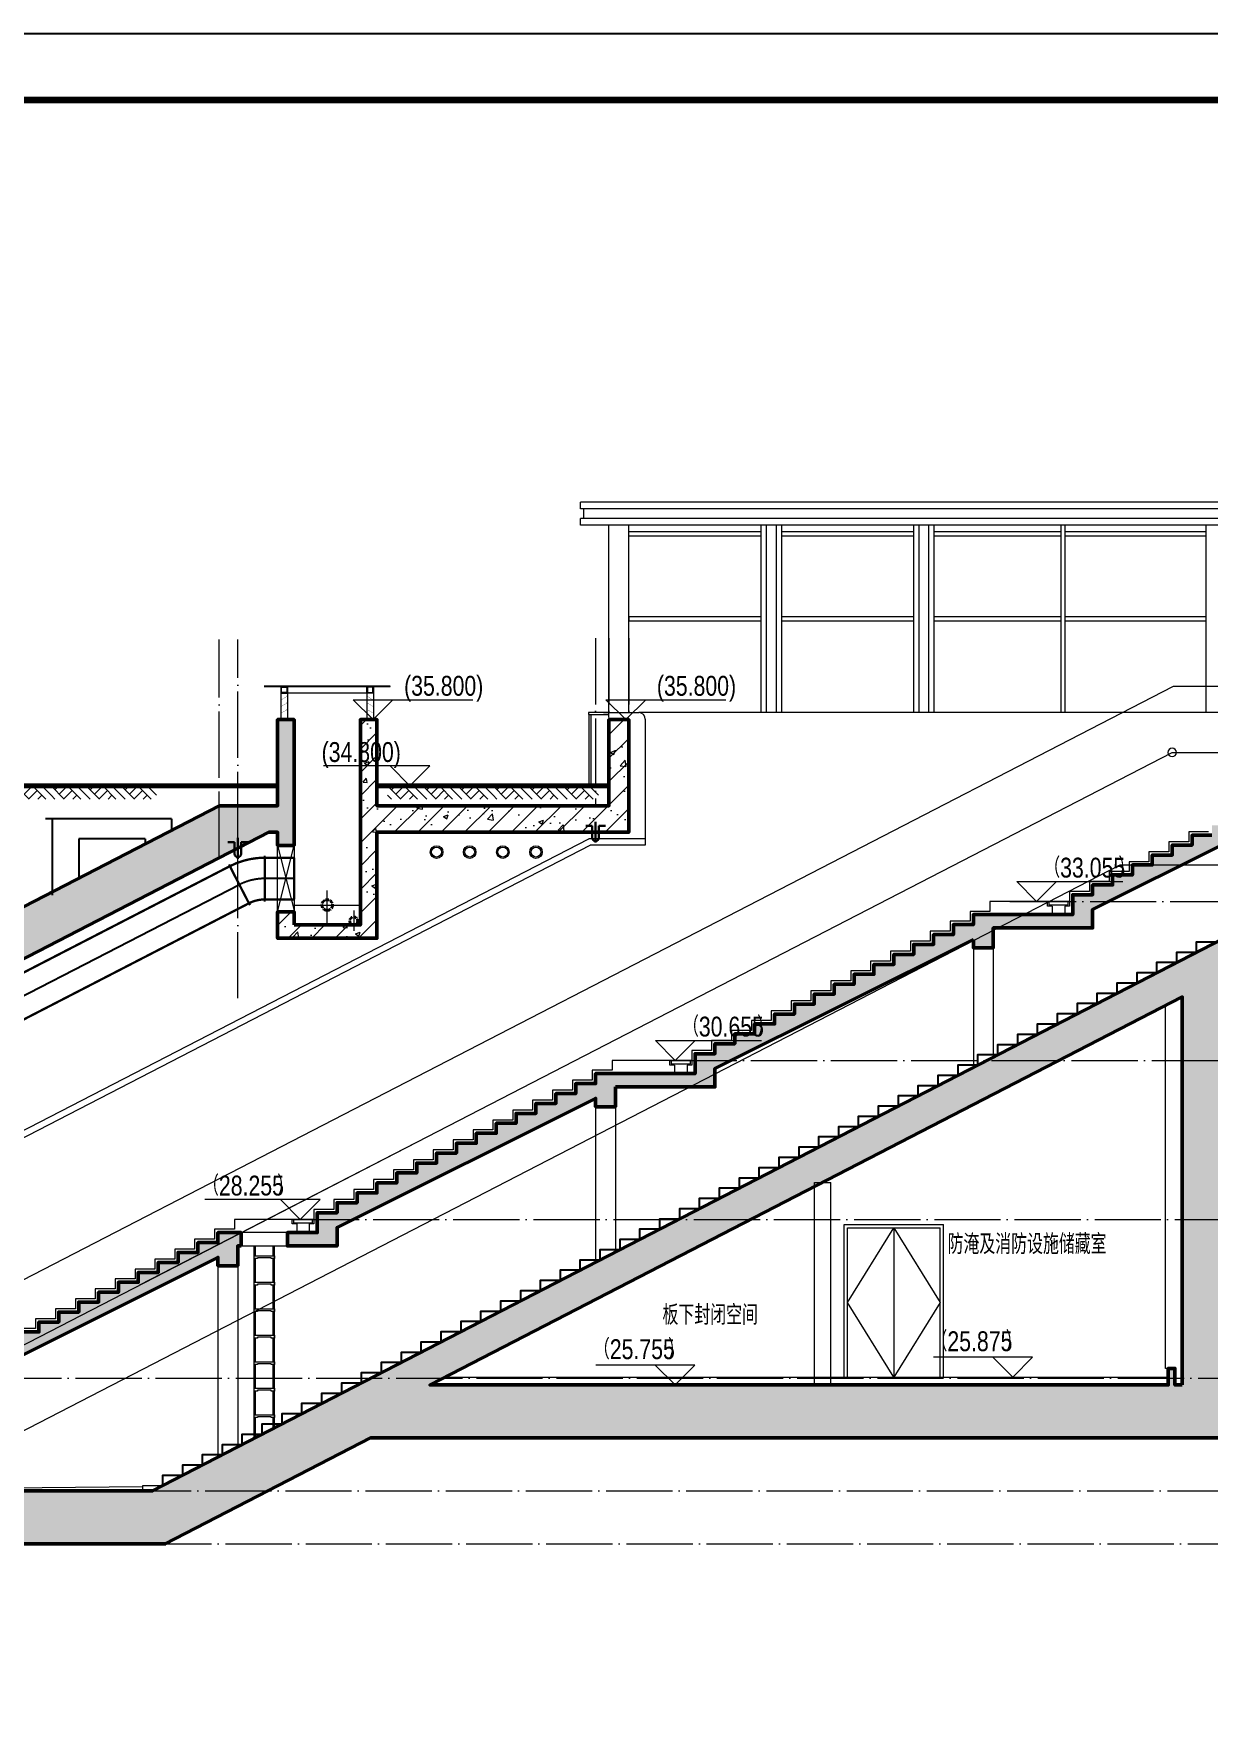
# Model space of a CAD drawing. Extents: x 4 to 13611208, y -605838 to 574722.
# Drawn here: x 13036555 to 13054280, y 422167 to 447585 of the extents above; entities that cross this region are included whole.
import ezdxf

# ---------------------------------------------------------------- set-up
doc = ezdxf.new("R2010")
doc.units = 0
doc.header["$LTSCALE"] = 1000
doc.header["$MEASUREMENT"] = 0
for name, pattern in [('CENTER2', [28.575, 19.05, -3.175, 3.175, -3.175]), ('CONTINOUS', [0]), ('DASH', [0.35, 0.25, -0.1]), ('DOTE', [2.42, 2, -0.2, 0.02, -0.2])]:
    doc.linetypes.add(name, pattern=pattern)
doc.layers.add('0标记', color=1, linetype='Continuous', plot=False)
for name, color, linetype, lineweight in [('1-扶梯', 8, 'Continuous', 5), ('1-楼梯', 7, 'CONTINOUS', 5), ('DIM_ELEV', 3, 'Continuous', 5), ('WALL', 2, 'Continuous', 5), ('建筑底图', 8, 'Continuous', 13)]:
    doc.layers.add(name, color=color, linetype=linetype, lineweight=lineweight)
for name, color, linetype in [('DUCT-X-P中心线', 5, 'CENTER2'), ('DUCT-X-P法兰', 2, 'Continuous'), ('DUCT-X-P管', 31, 'Continuous'), ('DUCT-X-P管端线', 2, 'Continuous'), ('PUB_TEXT', 8, 'Continuous'), ('图框', 7, 'Continuous')]:
    doc.layers.add(name, color=color, linetype=linetype)
doc.styles.add('C', font='HZTXT_E', dxfattribs={"width": 0.7, "bigfont": 'HZTXT'})
pattern_1 = [(45, (12688323.39, -349831.82), (-176.776695, 176.776695), []), (50, (12688323.4, -349831.8), (717.2602, -62.75213), [75, -825]), (355, (12688323.4, -349831.8), (-138.75133, 752.19213), [60, -660]), (100.4514, (12688383.16, -349837.05), (578.5094, 689.43954), [63.7402, -701.1421]), (46.1842, (12688323.4, -349631.8), (1067.24105, -165.519), [112.5, -1237.5]), (96.6356, (12688412.3, -349645.6), (934.6627, 974.1179), [95.6103, -1051.713]), (351.1842, (12688323.4, -349631.8), (934.662, 974.1186), [90, -990]), (21, (12688423.4, -349681.8), (596.90705, -402.6189), [75, -825]), (326, (12688423.4, -349681.8), (243.31533, 725.15005), [60, -660]), (71.4514, (12688473.1, -349715.4), (840.22263, 322.5305), [63.7402, -701.1421]), (37.5, (12688323.4, -349831.82), (12.159855, 332.893854), [0, -652, 0, -670, 0, -662.5]), (7.5, (12688323.4, -349831.82), (263.06954, 394.41171), [0, -382, 0, -637, 0, -252.5]), (327.5, (12688100.4, -349831.82), (533.82244, -22.55487), [0, -250, 0, -780, 0, -1035]), (317.5, (12688000.4, -349831.8), (583.18617, 100.10498), [0, -325, 0, -518, 0, -735])]

# ---------------------------------------------------------------- blocks, each defined once
blk = doc.blocks.new('fghgf')
at = {"layer": '1-扶梯'}
for p, q in [((392604, -337828), (387304, -337828)), ((387354, -339528), (387354, -337828)), ((410913, -347278), (392604, -337828)), ((393390, -339528), (387354, -339528)), ((410924, -348578), (393390, -339528)), ((414713, -347278), (410913, -347278)), ((414663, -347278), (414663, -348578)), ((414663, -348578), (410924, -348578))]:
    blk.add_line(p, q, dxfattribs=at)
blk.add_lwpolyline([(412858, -346278), (410894, -346278), (392585, -336828), (389659, -336828, 0.979794), (389628, -337628, -0.979794)], format="xyb", dxfattribs=at)
for points in [[(389604, -337828), (389629, -337628)], [(412913, -347278), (412888, -347078)]]:
    blk.add_lwpolyline(points, dxfattribs=at)
for centre in [(392604, -337828), (410913, -347278)]:
    blk.add_circle(centre, 64.4, dxfattribs=at)
blk.add_arc((412865, -346678), 400, 273.3444, 91.0055, dxfattribs=at)
blk = doc.blocks.new('A$C72695987')
at = {"layer": 'WALL', "color": 8}
for p, q in [((-50, 95), (-150, 95)), ((-50, 95), (-50, -83)), ((50, 95), (150, 95)), ((50, 95), (50, -83))]:
    blk.add_line(p, q, dxfattribs=at)
at = {"layer": 'WALL', "color": 8, "lineweight": 30}
for p, q in [((-50, 95), (-150, 95)), ((-50, 95), (-50, -83)), ((0, -158), (0, 158)), ((0, -158), (0, 158)), ((50, 95), (150, 95)), ((50, 95), (50, -83))]:
    blk.add_line(p, q, dxfattribs=at)
blk.add_arc((0, -83), 50, 180, 0, dxfattribs=at)
blk.add_arc((0, -83), 50, 180, 0, dxfattribs=at)
blk = doc.blocks.new('$LinePat$素土夯实')
at = {"color": 0}
for p, q in [((0, -210), (210, 0)), ((120, -300), (420, 0)), ((420, 0), (608, -188)), ((495, -300), (795, 0)), ((615, 0), (705, -90)), ((210, -210), (300, -300)), ((315, -105), (502, -293)), ((705, -300), (795, -210))]:
    blk.add_line(p, q, dxfattribs=at)
blk = doc.blocks.new('图框框')
at = {"layer": '图框', "color": 1, "linetype": 'Continuous', "ltscale": 10}
blk.add_lwpolyline([(0, -42000), (59400, -42000), (59400, 0), (0, 0)], close=True, dxfattribs=at)

msp = doc.modelspace()

# ---------------------------------------------------------------- hatches: boundary and pattern name
at = {"layer": '建筑底图'}
h = msp.add_hatch(dxfattribs=at)
h.set_pattern_fill('钢筋混凝土', color=8, scale=100, angle=360, style=0)
h.set_pattern_definition(pattern_1)
h.paths.add_polyline_path([(13010155.4, 431904.9), (13010155.4, 431204.9), (13012135.4, 431204.9), (13012135.4, 430104.9), (13012735.3, 430104.9), (13012735.3, 431384.9), (13032075, 431384.9), (13040105.7, 435529.9), (13040234.4, 435529.9), (13040234.4, 435329.9), (13040484.4, 435329.9), (13040484.4, 437229.9), (13040234.4, 437229.9), (13040234.4, 435929.9), (13039354.5, 435929.9), (13031905, 432084.9), (13012135.4, 432084.9), (13012135.4, 431904.9)])
h = msp.add_hatch(dxfattribs=at)
h.set_pattern_fill('钢筋混凝土', color=8, scale=100, angle=360, style=0)
h.set_pattern_definition(pattern_1)
h.paths.add_polyline_path([(13040484.4, 434129.9), (13040484.4, 434329.9), (13040234.4, 434329.9), (13040234.4, 433929.9), (13041734.4, 433929.9), (13041734.4, 435529.9), (13045534.4, 435529.9), (13045534.4, 437229.9), (13045234.4, 437229.9), (13045234.5, 435929.9), (13041734.4, 435929.9), (13041734.4, 437229.9), (13041484.4, 437229.9), (13041484.4, 434129.9)])
h = msp.add_hatch(dxfattribs=at)
h.set_pattern_fill('钢筋混凝土', color=8, scale=100, angle=360, style=0)
h.set_pattern_definition(pattern_1)
h.paths.add_polyline_path([(13053885.4, 427184.9), (13053885.4, 433042.9), (13042535.8, 427184.9), (13053675.4, 427184.9), (13053675.4, 427434.9), (13053775.4, 427434.9), (13053775.4, 427184.9)], flags=16)
h.paths.add_polyline_path([(13039684.4, 429284.9), (13039684.4, 429484.9), (13039334.4, 429484.9), (13039334.4, 429334.9), (13039034.4, 429334.9), (13039034.4, 429184.9), (13038734.4, 429184.9), (13038734.4, 429034.9), (13038434.4, 429034.9), (13038434.4, 428884.9), (13038134.4, 428884.9), (13038134.4, 428734.9), (13037834.4, 428734.9), (13037834.4, 428584.9), (13037534.4, 428584.9), (13037534.4, 428434.9), (13037234.4, 428434.9), (13037234.4, 428284.9), (13036934.4, 428284.9), (13036934.4, 428134.9), (13036634.4, 428134.9), (13036634.4, 427984.9), (13036334.4, 427984.9), (13036334.4, 427834.9), (13036034.4, 427834.9), (13036034.4, 427684.9), (13035734.4, 427684.9), (13035734.4, 427534.9), (13035434.4, 427534.9), (13035434.4, 427384.9), (13035134.4, 427384.9), (13035134.4, 427184.9), (13030575.4, 427184.9), (13030575.6, 426984.9), (13031025.4, 426984.9), (13031025.4, 426784.9), (13031625.4, 426784.9), (13031625.4, 426984.9), (13035434.4, 426984.9), (13035434.4, 427161.3), (13039334.4, 429111.3), (13039334.4, 428984.9), (13039634.4, 428984.9), (13039634.4, 429284.9)], flags=17)
h.paths.add_polyline_path([(13050734.4, 433911.3), (13046834.4, 431961.3), (13046834.4, 431684.9), (13045334.4, 431684.9), (13045334.4, 431384.9), (13045034.4, 431384.9), (13045034.4, 431511.3), (13041134.4, 429561.3), (13041134.4, 429284.9), (13040384.4, 429284.9), (13040384.4, 429484.9), (13040834.4, 429484.9), (13040834.4, 429784.9), (13041134.4, 429784.9), (13041134.4, 429934.9), (13041434.4, 429934.9), (13041434.4, 430084.9), (13041734.4, 430084.9), (13041734.4, 430234.9), (13042034.4, 430234.9), (13042034.4, 430384.9), (13042334.4, 430384.9), (13042334.4, 430534.9), (13042634.4, 430534.9), (13042634.4, 430684.9), (13042934.4, 430684.9), (13042934.4, 430834.9), (13043234.4, 430834.9), (13043234.4, 430984.9), (13043534.4, 430984.9), (13043534.4, 431134.9), (13043834.4, 431134.9), (13043834.4, 431284.9), (13044134.4, 431284.9), (13044134.4, 431434.9), (13044434.4, 431434.9), (13044434.4, 431584.9), (13044734.4, 431584.9), (13044734.4, 431734.9), (13045034.4, 431734.9), (13045034.4, 431884.9), (13046534.4, 431884.9), (13046534.4, 432184.9), (13046834.4, 432184.9), (13046834.4, 432334.9), (13047134.4, 432334.9), (13047134.4, 432484.9), (13047434.4, 432484.9), (13047434.4, 432634.9), (13047734.4, 432634.9), (13047734.4, 432784.9), (13048034.4, 432784.9), (13048034.4, 432934.9), (13048334.4, 432934.9), (13048334.4, 433084.9), (13048634.4, 433084.9), (13048634.4, 433234.9), (13048934.4, 433234.9), (13048934.4, 433384.9), (13049234.4, 433384.9), (13049234.4, 433534.9), (13049534.4, 433534.9), (13049534.4, 433684.9), (13049834.4, 433684.9), (13049834.4, 433834.9), (13050134.4, 433834.9), (13050134.4, 433984.9), (13050434.4, 433984.9), (13050434.4, 434134.9), (13050734.4, 434134.9), (13050734.4, 434284.9), (13052234.4, 434284.9), (13052234.4, 434584.9), (13052534.4, 434584.9), (13052534.4, 434734.9), (13052834.4, 434734.9), (13052834.4, 434884.9), (13053134.4, 434884.9), (13053134.4, 435034.9), (13053434.4, 435034.9), (13053434.4, 435184.9), (13053734.4, 435184.9), (13053734.4, 435334.9), (13054034.4, 435334.9), (13054034.4, 435484.9), (13054334.4, 435484.9), (13054334.4, 435634.9), (13054634.4, 435634.9), (13054634.4, 435784.9), (13054934.4, 435784.9), (13054934.4, 435934.9), (13055234.4, 435934.9), (13055234.4, 436084.9), (13055534.4, 436084.9), (13055534.4, 436234.9), (13055834.4, 436234.9), (13055834.4, 436384.9), (13056134.4, 436384.9), (13056134.4, 436534.9), (13056434.4, 436534.9), (13056434.4, 436684.9), (13059534.5, 436684.9), (13059534.4, 433834.9), (13056074.2, 433834.9), (13054485.4, 433014.9), (13054485.4, 426384.9), (13041640, 426384.9), (13038540, 424784.9), (13031825.4, 424784.9), (13031825.4, 422984.9), (13028725.4, 422984.9), (13028725.4, 426384.9), (13017735.4, 426384.9), (13017735.4, 426304.9), (13012135.4, 426304.9), (13012135.4, 426354.9), (13010155.4, 426354.9), (13010155.4, 427154.9), (13012135.4, 427154.9), (13012135.4, 427304.9), (13012735.4, 427304.9), (13012735.4, 427105), (13017135.4, 427104.9), (13017135.4, 427184.9), (13029975.4, 427184.9), (13029975.4, 426984.9), (13029525.4, 426984.9), (13029525.4, 425584.9), (13029975.6, 425584.9), (13029975.6, 425384.9), (13029525.4, 425384.9), (13029525.4, 423784.9), (13031025.4, 423784.9), (13031025.4, 425384.9), (13030575.6, 425384.9), (13030575.6, 425584.9), (13038345.8, 425584.9), (13055298.6, 434334.9), (13059034.4, 434334.9), (13059034.4, 436484.9), (13056734.5, 436484.9), (13056734.5, 436184.9), (13056434.4, 436184.9), (13056434.4, 436311.3), (13052534.4, 434361.3), (13052534.4, 434084.9), (13051034.4, 434084.9), (13051034.4, 433784.9), (13050734.4, 433784.9)])

# ---------------------------------------------------------------- linework, layer by layer
at = {"layer": '1-楼梯', "color": 8}
for points in [[(13054284.4, 435534.9), (13053984.4, 435534.9), (13053984.4, 435384.9), (13053684.4, 435384.9), (13053684.4, 435234.9), (13053384.4, 435234.9), (13053384.4, 435084.9), (13053084.4, 435084.9), (13053084.4, 434934.9), (13052784.4, 434934.9), (13052784.4, 434784.9), (13052484.4, 434784.9), (13052484.4, 434634.9), (13052184.4, 434634.9), (13052184.4, 434484.9), (13050984.4, 434484.9), (13050984.4, 434334.9), (13050684.4, 434334.9), (13050684.4, 434184.9), (13050384.4, 434184.9), (13050384.4, 434034.9), (13050084.4, 434034.9), (13050084.4, 433884.9), (13049784.4, 433884.9), (13049784.4, 433734.9), (13049484.4, 433734.9), (13049484.4, 433584.9), (13049184.4, 433584.9), (13049184.4, 433434.9), (13048884.4, 433434.9), (13048884.4, 433284.9), (13048584.4, 433284.9), (13048584.4, 433134.9), (13048284.4, 433134.9), (13048284.4, 432984.9), (13047984.4, 432984.9), (13047984.4, 432834.9), (13047684.4, 432834.9), (13047684.4, 432684.9), (13047384.4, 432684.9), (13047384.4, 432534.9), (13047084.4, 432534.9), (13047084.4, 432384.9), (13046784.4, 432384.9), (13046784.4, 432234.9), (13046484.4, 432234.9), (13046484.4, 432084.9), (13045284.4, 432084.9), (13045284.4, 431934.9), (13044984.4, 431934.9), (13044984.4, 431784.9), (13044684.4, 431784.9), (13044684.4, 431634.9), (13044384.4, 431634.9), (13044384.4, 431484.9), (13044084.4, 431484.9), (13044084.4, 431334.9), (13043784.4, 431334.9), (13043784.4, 431184.9), (13043484.4, 431184.9), (13043484.4, 431034.9), (13043184.4, 431034.9), (13043184.4, 430884.9), (13042884.4, 430884.9), (13042884.4, 430734.9), (13042584.4, 430734.9), (13042584.4, 430584.9), (13042284.4, 430584.9), (13042284.4, 430434.9), (13041984.4, 430434.9), (13041984.4, 430284.9), (13041684.4, 430284.9), (13041684.4, 430134.9), (13041384.4, 430134.9), (13041384.4, 429984.9), (13041084.4, 429984.9), (13041084.4, 429834.9), (13040784.4, 429834.9), (13040784.4, 429684.9), (13039584.4, 429684.9), (13039584.4, 429534.9), (13039284.4, 429534.9), (13039284.4, 429384.9), (13038984.4, 429384.9), (13038984.4, 429234.9), (13038684.4, 429234.9), (13038684.4, 429084.9), (13038384.4, 429084.9), (13038384.4, 428934.9), (13038084.4, 428934.9), (13038084.4, 428784.9), (13037784.4, 428784.9), (13037784.4, 428634.9), (13037484.4, 428634.9), (13037484.4, 428484.9), (13037184.4, 428484.9), (13037184.4, 428334.9), (13036884.4, 428334.9), (13036884.4, 428184.9), (13036584.4, 428184.9), (13036584.4, 428034.9), (13036284.4, 428034.9)], [(13031625.4, 425584.9), (13038198.6, 425653.6)]]:
    msp.add_lwpolyline(points, dxfattribs=at)
at = {"layer": '1-楼梯', "color": 8, "lineweight": -3}
msp.add_lwpolyline([(13054398.6, 433870.4), (13054098.6, 433870.4), (13054098.6, 433715.5), (13053798.6, 433715.5), (13053798.6, 433560.7), (13053498.6, 433560.7), (13053498.6, 433405.9), (13053198.6, 433405.9), (13053198.6, 433251), (13052898.6, 433251), (13052898.6, 433096.2), (13052598.6, 433096.2), (13052598.6, 432941.3), (13052298.6, 432941.3), (13052298.6, 432786.5), (13051998.6, 432786.5), (13051998.6, 432631.6), (13051698.6, 432631.6), (13051698.6, 432476.8), (13051398.6, 432476.8), (13051398.6, 432322), (13051098.6, 432322), (13051098.6, 432167.1), (13050798.6, 432167.1), (13050798.6, 432012.3), (13050498.6, 432012.3), (13050498.6, 431857.4), (13050198.6, 431857.4), (13050198.6, 431702.6), (13049898.6, 431702.6), (13049898.6, 431547.8), (13049598.6, 431547.8), (13049598.6, 431392.9), (13049298.6, 431392.9), (13049298.6, 431238.1), (13048998.6, 431238.1), (13048998.6, 431083.2), (13048698.6, 431083.2), (13048698.6, 430928.4), (13048398.6, 430928.4), (13048398.6, 430773.6), (13048098.6, 430773.6), (13048098.6, 430618.7), (13047798.6, 430618.7), (13047798.6, 430463.9), (13047498.6, 430463.9), (13047498.6, 430309), (13047198.6, 430309), (13047198.6, 430154.2), (13046898.6, 430154.2), (13046898.6, 429999.3), (13046598.6, 429999.3), (13046598.6, 429844.5), (13046298.6, 429844.5), (13046298.6, 429689.7), (13045998.6, 429689.7), (13045998.6, 429534.8), (13045698.6, 429534.8), (13045698.6, 429380), (13045398.6, 429380), (13045398.6, 429225.1), (13045098.6, 429225.1), (13045098.6, 429070.3), (13044798.6, 429070.3), (13044798.6, 428915.5), (13044498.6, 428915.5), (13044498.6, 428760.6), (13044198.6, 428760.6), (13044198.6, 428605.8), (13043898.6, 428605.8), (13043898.6, 428450.9), (13043598.6, 428450.9), (13043598.6, 428296.1), (13043298.6, 428296.1), (13043298.6, 428141.2), (13042998.6, 428141.2), (13042998.6, 427986.4), (13042698.6, 427986.4), (13042698.6, 427831.6), (13042398.6, 427831.6), (13042398.6, 427676.7), (13042098.6, 427676.7), (13042098.6, 427521.9), (13041798.6, 427521.9), (13041798.6, 427367), (13041498.6, 427367), (13041498.6, 427212.2), (13041198.6, 427212.2), (13041198.6, 427057.4), (13040898.6, 427057.4), (13040898.6, 426902.5), (13040598.6, 426902.5), (13040598.6, 426747.7), (13040298.6, 426747.7), (13040298.6, 426592.8), (13039998.6, 426592.8), (13039998.6, 426438), (13039698.6, 426438), (13039698.6, 426283.1), (13039398.6, 426283.1), (13039398.6, 426128.3), (13039098.6, 426128.3), (13039098.6, 425973.5), (13038798.6, 425973.5), (13038798.6, 425818.6), (13038498.6, 425818.6), (13038498.6, 425663.8)], dxfattribs=at)
at = {"layer": 'DIM_ELEV'}
for p, q in [((13041675.5, 437229.9), (13041375.5, 437529.9)), ((13041375.5, 437529.9), (13043182.5, 437529.9)), ((13041675.5, 437229.9), (13041975.5, 437529.9)), ((13045490, 437229.9), (13045190, 437529.9)), ((13045190, 437529.9), (13046997.1, 437529.9)), ((13045490, 437229.9), (13045790, 437529.9)), ((13042533.6, 436529.9), (13040930, 436529.9)), ((13042233.6, 436229.9), (13041933.6, 436529.9)), ((13042233.6, 436229.9), (13042533.6, 436529.9)), ((13051688, 434484.9), (13051388, 434784.9)), ((13051388, 434784.9), (13052991.6, 434784.9)), ((13051688, 434484.9), (13051988, 434784.9)), ((13046236.4, 432084.9), (13045936.4, 432384.9)), ((13045936.4, 432384.9), (13047540, 432384.9)), ((13046236.4, 432084.9), (13046536.4, 432384.9)), ((13040878.7, 429984.9), (13039140, 429984.9)), ((13040578.7, 429684.9), (13040278.7, 429984.9)), ((13040578.7, 429684.9), (13040878.7, 429984.9)), ((13051627.9, 427604.9), (13050131.9, 427604.9)), ((13051327.9, 427304.9), (13051027.9, 427604.9)), ((13051327.9, 427304.9), (13051627.9, 427604.9)), ((13046534, 427484.9), (13045038, 427484.9)), ((13046234, 427184.9), (13045934, 427484.9)), ((13046234, 427184.9), (13046534, 427484.9))]:
    msp.add_line(p, q, dxfattribs=at)
at = {"layer": 'DUCT-X-P中心线'}
for p, q in [((13039659.1, 434736.7), (13035611.5, 432647.6)), ((13039659.3, 434736.8), (13039659.4, 434736.8)), ((13040042.6, 434829.9), (13040042.7, 434829.9)), ((13040484.4, 434829.9), (13040042.9, 434829.9))]:
    msp.add_line(p, q, dxfattribs=at)
msp.add_arc((13040042.6, 433994.4), 835.5, 90, 117.3, dxfattribs=at)
at = {"layer": 'DUCT-X-P法兰'}
for p, q in [((13040042.8, 434484.9), (13040042.8, 435174.9)), ((13039501, 435043.3), (13039817.4, 434430.1))]:
    msp.add_line(p, q, dxfattribs=at)
at = {"layer": 'DUCT-X-P法兰', "color": 18, "true_color": 0x000000}
for p in [(13039659.1, 434736.7, 3100), (13039659.3, 434736.8, 3100), (13040042.7, 434829.9, 3100), (13040042.9, 434829.9, 3100)]:
    msp.add_point(p, dxfattribs=at)
at = {"layer": 'DUCT-X-P管', "extrusion": (0, 0, -1), "const_width": 35}
for points in [[(-13039514.9, 435016.7, 0.1196853), (-13040042.6, 435144.9)], [(-13039803.9, 434456.9, 0.1196853), (-13040042.6, 434514.9)]]:
    msp.add_lwpolyline(points, format="xyb", dxfattribs=at)
at = {"layer": 'DUCT-X-P管', "const_width": 35}
for points in [[(13040042.6, 435144.9), (13040042.7, 435144.9)], [(13040484.4, 435144.9), (13040042.9, 435144.9)], [(13040042.9, 435144.9), (13040042.9, 434514.9)], [(13040484.4, 434514.9), (13040484.4, 435144.9)], [(13039514.6, 435016.6), (13035467.1, 432927.5)], [(13039803.6, 434456.8), (13039514.6, 435016.6)], [(13039514.8, 435016.7), (13039514.9, 435016.7)], [(13035756, 432367.6), (13039803.6, 434456.8)], [(13039803.9, 434456.9), (13039803.8, 434456.9)], [(13040042.7, 434514.9), (13040042.6, 434514.9)], [(13040042.9, 434514.9), (13040484.4, 434514.9)]]:
    msp.add_lwpolyline(points, dxfattribs=at)
at = {"layer": 'DUCT-X-P管', "color": 18, "true_color": 0x000000}
for p in [(13039659.3, 434736.8, 3100), (13040042.7, 434829.9, 3100)]:
    msp.add_point(p, dxfattribs=at)
at = {"layer": 'DUCT-X-P管端线'}
for p, q in [((13039514.8, 435016.7), (13039803.8, 434456.9)), ((13040042.7, 435144.9), (13040042.7, 434514.9))]:
    msp.add_line(p, q, dxfattribs=at)
at = {"layer": '图框', "color": 2}
msp.add_lwpolyline([(12950075.6, 405585), (13068875.6, 405585), (13068875.6, 447585), (12950075.6, 447585)], close=True, dxfattribs=at)
at = {"layer": '图框', "const_width": 100}
msp.add_lwpolyline([(12952575.6, 406585), (13067875.6, 406585), (13067875.6, 446585), (12952575.6, 446585)], close=True, dxfattribs=at)
at = {"layer": '建筑底图', "color": 8}
for p, q in [((13061884.5, 440513.6), (13044804.5, 440513.6)), ((13044804.5, 440413.6), (13044804.5, 440513.6)), ((13061884.5, 440413.6), (13044804.5, 440413.6)), ((13061884.5, 440263.6), (13044804.5, 440263.6)), ((13044804.5, 440163.6), (13044804.5, 440263.6)), ((13044854.5, 440263.6), (13044854.5, 440413.6)), ((13061884.5, 440163.6), (13044804.5, 440163.6)), ((13045234.5, 437334.9), (13045234.5, 440163.6)), ((13045534.5, 437334.9), (13045534.5, 440163.6)), ((13047534.5, 440063.6), (13045534.5, 440063.6)), ((13047534.5, 439998.6), (13045534.5, 439998.6)), ((13047534.5, 437334.9), (13047534.5, 440163.6)), ((13047614.5, 437334.9), (13047614.5, 440163.6)), ((13047764.5, 437334.9), (13047764.5, 440163.6)), ((13047844.5, 437334.9), (13047844.5, 440163.6)), ((13049834.5, 440063.6), (13047844.5, 440063.6)), ((13049834.5, 439998.6), (13047844.5, 439998.6)), ((13049834.5, 437334.9), (13049834.5, 440163.6)), ((13049914.5, 437334.9), (13049914.5, 440163.6)), ((13050064.5, 437334.9), (13050064.5, 440163.6)), ((13050144.5, 437334.9), (13050144.5, 440163.6)), ((13052057, 440063.6), (13050144.5, 440063.6)), ((13052057, 439998.6), (13050144.5, 439998.6)), ((13052057, 437334.9), (13052057, 440163.6)), ((13052122, 437334.9), (13052122, 440163.6)), ((13054247.1, 440063.6), (13052122, 440063.6)), ((13054247.1, 439998.6), (13052122, 439998.6)), ((13054247.1, 437334.9), (13054247.1, 440163.6)), ((13047534.5, 438781.8), (13045534.5, 438781.8)), ((13045534.5, 438781.8), (13045534.5, 438716.7)), ((13047534.5, 438716.7), (13045534.5, 438716.7)), ((13049834.5, 438781.8), (13047844.5, 438781.8)), ((13049834.5, 438716.7), (13047844.5, 438716.7)), ((13052057, 438781.8), (13050144.5, 438781.8)), ((13052057, 438716.7), (13050144.5, 438716.8)), ((13054247.1, 438781.8), (13052122, 438781.8)), ((13054247.1, 438716.7), (13052122, 438716.8)), ((13041634.4, 437729.9), (13040034.4, 437729.9)), ((13040284.4, 437729.9), (13040284.4, 437229.9)), ((13040384.4, 437729.9), (13040384.4, 437229.9)), ((13041584.4, 437729.9), (13041584.4, 437229.9)), ((13041684.4, 437729.9), (13041684.4, 437229.9)), ((13041584.4, 437629.9), (13040384.4, 437629.9)), ((13045234.5, 437334.9), (13044929.5, 437334.9)), ((13044929.5, 437334.9), (13044929.5, 437304.9)), ((13044934.5, 437304.9), (13044929.5, 437304.9)), ((13044929.5, 437304.9), (13045234.5, 437304.9)), ((13044934.5, 437304.9), (13044934.5, 436229.9)), ((13044964.5, 437304.9), (13044964.5, 436229.9)), ((13045155.7, 437334.9), (13045684.5, 437334.9)), ((13045234.5, 437263.6), (13045234.5, 437334.9)), ((13045234.5, 437263.6), (13045234.5, 437334.9)), ((13045784.4, 437234.9), (13045784.4, 435331.6)), ((13035384.8, 430504.9), (13044930.1, 435431.6)), ((13045784.5, 435431.6), (13044930.1, 435431.6)), ((13035409, 430404.9), (13044954.4, 435331.6)), ((13040234.4, 434329.9), (13040484.4, 435329.9)), ((13040234.4, 435329.9), (13040484.4, 434347.7)), ((13045784.4, 435331.6), (13044954.4, 435331.6)), ((13051854.4, 434414.9), (13051854.4, 434484.9)), ((13051924.4, 434414.9), (13051854.4, 434414.9)), ((13051874.4, 434484.9), (13051874.4, 434434.9)), ((13051874.4, 434434.9), (13052164.4, 434434.9)), ((13051924.4, 434414.9), (13051924.4, 434284.9)), ((13052184.4, 434414.9), (13052114.4, 434414.9)), ((13052114.4, 434414.9), (13052114.4, 434284.9)), ((13052164.4, 434434.9), (13052164.4, 434484.9)), ((13052184.4, 434484.9), (13052184.4, 434414.9)), ((13050734.4, 433784.9), (13050734.4, 431979.2)), ((13051034.4, 433784.9), (13051034.4, 432134)), ((13051567.6, 432409.2), (13051649.2, 432451.3)), ((13046154.4, 432014.9), (13046154.4, 432084.9)), ((13046224.4, 432014.9), (13046154.4, 432014.9)), ((13046174.4, 432084.9), (13046174.4, 432034.9)), ((13046174.4, 432034.9), (13046464.4, 432034.9)), ((13046224.4, 432014.9), (13046224.4, 431884.9)), ((13046484.4, 432014.9), (13046414.4, 432014.9)), ((13046414.4, 432014.9), (13046414.4, 431884.9)), ((13046464.4, 432034.9), (13046464.4, 432084.9)), ((13046484.4, 432084.9), (13046484.4, 432014.9)), ((13045034.4, 431384.9), (13045034.4, 429037.2)), ((13045334.4, 431384.9), (13045334.4, 429192)), ((13038156.1, 428694.3), (13042326.5, 430846.8)), ((13048335.4, 427184.9), (13048335.4, 430242.8)), ((13048335.4, 430242.8), (13048585.4, 430242.8)), ((13048585.4, 427184.9), (13048585.4, 430242.8)), ((13040454.4, 429614.9), (13040454.4, 429684.9)), ((13040524.4, 429614.9), (13040454.4, 429614.9)), ((13040474.4, 429684.9), (13040474.4, 429634.9)), ((13040474.4, 429634.9), (13040764.4, 429634.9)), ((13040524.4, 429614.9), (13040524.4, 429484.9)), ((13040784.4, 429614.9), (13040714.4, 429614.9)), ((13040714.4, 429614.9), (13040714.4, 429484.9)), ((13040764.4, 429634.9), (13040764.4, 429684.9)), ((13040784.4, 429684.9), (13040784.4, 429614.9)), ((13039880.4, 426377), (13039880.4, 429284.9)), ((13039900.4, 429134.9), (13039900.4, 429284.9)), ((13039900.4, 428734.9), (13039900.4, 429091.7)), ((13040168.4, 429134.9), (13040168.4, 429284.9)), ((13040168.4, 428734.9), (13040168.4, 429091.7)), ((13040188.4, 426536), (13040188.4, 429284.9)), ((13039334.4, 428984.9), (13039334.4, 426095.2)), ((13039634.4, 428984.9), (13039634.4, 426250)), ((13039900.4, 428334.9), (13039900.4, 428691.7)), ((13040168.4, 428334.9), (13040168.4, 428691.7)), ((13039900.4, 427934.9), (13039900.4, 428291.7)), ((13040168.4, 427934.9), (13040168.4, 428291.7)), ((13039900.4, 427534.9), (13039900.4, 427891.7)), ((13040168.4, 427534.9), (13040168.4, 427891.7)), ((13039900.4, 427134.9), (13039900.4, 427491.7)), ((13040168.4, 427134.9), (13040168.4, 427491.7)), ((13042729.6, 427304.9), (13053675.4, 427304.9)), ((13039900.4, 426734.9), (13039900.4, 427091.7)), ((13040168.4, 426734.9), (13040168.4, 427091.7)), ((13048335.4, 427184.9), (13048585.4, 427184.9)), ((13039320.3, 426087.9), (13040162.7, 426522.7)), ((13039900.4, 426387.3), (13039900.4, 426691.7)), ((13040168.4, 426525.6), (13040168.4, 426691.7))]:
    msp.add_line(p, q, dxfattribs=at)
at = {"layer": '建筑底图', "color": 8, "linetype": 'DOTE', "ltscale": 0.5}
for p, q in [((13039354.5, 435142.1), (13039354.5, 438436.8)), ((13039634.4, 433021.7), (13039634.4, 438436.8)), ((13045034.5, 438457.4), (13045034.5, 435929.9)), ((13045234.5, 438457.4), (13045234.5, 436134.9)), ((13045534.5, 438457.4), (13045534.5, 435834.9)), ((13040984.4, 434129.9), (13040984.4, 434652)), ((13040484.4, 434429.9), (13041484.4, 434429.9)), ((13051284.5, 434484.9), (13059754.5, 434484.9)), ((13041384.4, 434347.7), (13041384.4, 434042.7)), ((13046165.7, 432084.9), (13060335.7, 432084.9)), ((13040465.7, 429684.9), (13060335.7, 429684.9)), ((13034765.5, 427284.9), (13060335.7, 427284.9)), ((13037932.9, 425584.9), (13060335.7, 425584.9)), ((13038240, 424784.9), (13060335.7, 424784.9))]:
    msp.add_line(p, q, dxfattribs=at)
at = {"layer": '建筑底图', "color": 8, "lineweight": -3}
for p, q in [((13040234.4, 436229.9), (13035510.6, 436229.9)), ((13045234.5, 436229.9), (13041734.4, 436229.9)), ((13038635.4, 435729.9), (13036735.4, 435729.9)), ((13036835.4, 435729.9), (13036835.4, 434578.1)), ((13038635.4, 435729.9), (13038635.4, 435558.7)), ((13037235.4, 435429.9), (13037235.4, 434836.1)), ((13038235.4, 435429.9), (13037235.4, 435429.9)), ((13038235.4, 435429.9), (13038235.4, 435352.3))]:
    msp.add_line(p, q, dxfattribs=at)
at = {"layer": '建筑底图', "color": 8, "ltscale": 3}
for p, q in [((13053635.4, 427434.9), (13053635.4, 432913.8)), ((13048785.4, 427304.9), (13048785.4, 429604.9)), ((13048785.4, 429604.9), (13050285.4, 429604.9)), ((13050285.4, 427304.9), (13050285.4, 429604.9)), ((13048835.4, 429554.9), (13050235.4, 429554.9)), ((13048835.4, 427304.9), (13048835.4, 429554.9)), ((13048835.4, 428429.9), (13049535.4, 429554.9)), ((13049535.4, 429554.9), (13049535.4, 427304.9)), ((13049535.4, 429554.9), (13050235.4, 428429.9)), ((13050235.4, 427304.9), (13050235.4, 429554.9)), ((13049535.4, 427304.9), (13048835.4, 428429.9)), ((13050235.4, 428429.9), (13049535.4, 427304.9)), ((13053675.4, 427434.9), (13053635.4, 427434.9))]:
    msp.add_line(p, q, dxfattribs=at)
at = {"layer": '建筑底图', "color": 8}
for points in [[(13041934.4, 437735.9), (13040034.4, 437735.9)], [(13040034.4, 437729.9), (13041934.4, 437729.9), (13041934.4, 437735.9)], [(13061484.5, 436734.9), (13061484.5, 437334.9), (13045684.5, 437334.9)], [(13050734.4, 434134.9), (13050734.4, 434284.9), (13051034.4, 434284.9)], [(13045034.4, 431734.9), (13045034.4, 431884.9), (13045334.4, 431884.9)], [(13039880.4, 428734.9), (13040188.4, 428734.9), (13040188.4, 428691.7), (13040138.4, 428691.7), (13040138.4, 428704.9), (13039930.4, 428704.9), (13039930.4, 428691.7), (13039880.4, 428691.7), (13039880.4, 428734.9)], [(13039880.4, 427934.9), (13040188.4, 427934.9), (13040188.4, 427891.7), (13040138.4, 427891.7), (13040138.4, 427904.9), (13039930.4, 427904.9), (13039930.4, 427891.7), (13039880.4, 427891.7), (13039880.4, 427934.9)], [(13038498.6, 425663.8), (13038198.6, 425663.8), (13038198.6, 425584.9)]]:
    msp.add_lwpolyline(points, dxfattribs=at)
for points in [[(13040284.4, 437629.9), (13040384.4, 437629.9), (13040384.4, 437729.9), (13040284.4, 437729.9)], [(13040374.4, 437719.9), (13040374.4, 437639.9), (13040294.4, 437639.9), (13040294.4, 437719.9)], [(13041684.4, 437629.9), (13041584.4, 437629.9), (13041584.4, 437729.9), (13041684.4, 437729.9)], [(13041594.4, 437719.9), (13041594.4, 437639.9), (13041674.4, 437639.9), (13041674.4, 437719.9)], [(13040234.4, 435329.9), (13040484.4, 435329.9), (13040484.4, 434329.9), (13040234.4, 434329.9)], [(13039684.4, 429484.9), (13039684.4, 429284.8), (13040384.4, 429284.8), (13040384.4, 429484.9)], [(13039930.4, 429104.9), (13039930.4, 429091.7), (13039880.4, 429091.7), (13039880.4, 429134.9), (13040188.4, 429134.9), (13040188.4, 429091.7), (13040138.4, 429091.7), (13040138.4, 429104.9)], [(13039930.4, 428304.9), (13039930.4, 428291.7), (13039880.4, 428291.7), (13039880.4, 428334.9), (13040188.4, 428334.9), (13040188.4, 428291.7), (13040138.4, 428291.7), (13040138.4, 428304.9)], [(13039930.4, 427904.9), (13039930.4, 427891.7), (13039880.4, 427891.7), (13039880.4, 427934.9), (13040188.4, 427934.9), (13040188.4, 427891.7), (13040138.4, 427891.7), (13040138.4, 427904.9)], [(13039930.4, 427504.9), (13039930.4, 427491.7), (13039880.4, 427491.7), (13039880.4, 427534.9), (13040188.4, 427534.9), (13040188.4, 427491.7), (13040138.4, 427491.7), (13040138.4, 427504.9)], [(13039930.4, 427104.9), (13039930.4, 427091.7), (13039880.4, 427091.7), (13039880.4, 427134.9), (13040188.4, 427134.9), (13040188.4, 427091.7), (13040138.4, 427091.7), (13040138.4, 427104.9)], [(13039930.4, 426704.9), (13039930.4, 426691.7), (13039880.4, 426691.7), (13039880.4, 426734.9), (13040188.4, 426734.9), (13040188.4, 426691.7), (13040138.4, 426691.7), (13040138.4, 426704.9)]]:
    msp.add_lwpolyline(points, close=True, dxfattribs=at)
for points, const_width in [([(13040293.4, 437511.2), (13040293.4, 437529.9), (13040373.5, 437575.8), (13040373.5, 437589.5)], 4), ([(13040293.4, 437411.2), (13040293.4, 437429.9), (13040373.5, 437475.8), (13040373.5, 437489.5)], 4), ([(13041675.5, 437511.2), (13041675.5, 437529.9), (13041595.3, 437575.8), (13041595.3, 437589.5)], 4), ([(13041675.5, 437411.2), (13041675.5, 437429.9), (13041595.3, 437475.8), (13041595.3, 437489.5)], 4), ([(13040293.4, 437311.2), (13040293.4, 437329.9), (13040373.5, 437375.8), (13040373.5, 437389.5)], 4), ([(13041675.5, 437311.2), (13041675.5, 437329.9), (13041595.3, 437375.8), (13041595.3, 437389.5)], 4), ([(13010824, 436229.9), (13040234.4, 436229.9)], 80), ([(13041734.4, 436229.9), (13045234.5, 436229.9)], 80)]:
    msp.add_lwpolyline(points, dxfattribs=dict(at, const_width=const_width))
at = {"layer": '建筑底图', "color": 8, "lineweight": 50}
for points in [[(13010155.4, 431904.9), (13010155.4, 431204.9), (13012135.4, 431204.9), (13012135.4, 430104.9), (13012735.3, 430104.9), (13012735.3, 431384.9), (13032075, 431384.9), (13040105.7, 435529.9), (13040234.4, 435529.9), (13040234.4, 435329.9), (13040484.4, 435329.9), (13040484.4, 437229.9), (13040234.4, 437229.9), (13040234.4, 435929.9), (13039354.5, 435929.9), (13031905, 432084.9), (13012135.4, 432084.9), (13012135.4, 431904.9), (13010155.4, 431904.9)], [(13040484.4, 434129.9), (13040484.4, 434329.9), (13040234.4, 434329.9), (13040234.4, 433929.9), (13041734.4, 433929.9), (13041734.4, 435529.9), (13045534.4, 435529.9), (13045534.4, 437229.9), (13045234.4, 437229.9), (13045234.5, 435929.9), (13041734.4, 435929.9), (13041734.4, 437229.9), (13041484.4, 437229.9), (13041484.4, 434129.9), (13040484.4, 434129.9)], [(13056434.4, 436311.3), (13052534.4, 434361.3), (13052534.4, 434084.9), (13051034.4, 434084.9), (13051034.4, 433784.9), (13050734.4, 433784.9), (13050734.4, 433911.3)], [(13045334.4, 431684.9), (13045334.4, 431384.9), (13045034.4, 431384.9), (13045034.4, 431511.3), (13041134.4, 429561.3), (13041134.4, 429284.9), (13040384.4, 429284.9), (13040384.4, 429484.9), (13040834.4, 429484.9), (13040834.4, 429784.9), (13041134.4, 429784.9), (13041134.4, 429934.9), (13041434.4, 429934.9), (13041434.4, 430084.9), (13041734.4, 430084.9), (13041734.4, 430234.9), (13042034.4, 430234.9), (13042034.4, 430384.9), (13042334.4, 430384.9), (13042334.4, 430534.9), (13042634.4, 430534.9), (13042634.4, 430684.9), (13042934.4, 430684.9), (13042934.4, 430834.9), (13043234.4, 430834.9), (13043234.4, 430984.9), (13043534.4, 430984.9), (13043534.4, 431134.9), (13043834.4, 431134.9), (13043834.4, 431284.9), (13044134.4, 431284.9), (13044134.4, 431434.9), (13044434.4, 431434.9), (13044434.4, 431584.9), (13044734.4, 431584.9), (13044734.4, 431734.9), (13045034.4, 431734.9), (13045034.4, 431884.9), (13046534.4, 431884.9), (13046534.4, 432184.9), (13046834.4, 432184.9), (13046834.4, 432334.9), (13047134.4, 432334.9), (13047134.4, 432484.9), (13047434.4, 432484.9), (13047434.4, 432634.9), (13047734.4, 432634.9), (13047734.4, 432784.9), (13048034.4, 432784.9), (13048034.4, 432934.9), (13048334.4, 432934.9), (13048334.4, 433084.9), (13048634.4, 433084.9), (13048634.4, 433234.9), (13048934.4, 433234.9), (13048934.4, 433384.9), (13049234.4, 433384.9), (13049234.4, 433534.9), (13049534.4, 433534.9), (13049534.4, 433684.9), (13049834.4, 433684.9), (13049834.4, 433834.9), (13050134.4, 433834.9), (13050134.4, 433984.9), (13050434.4, 433984.9), (13050434.4, 434134.9), (13050734.4, 434134.9), (13050734.4, 434284.9), (13052234.4, 434284.9), (13052234.4, 434584.9), (13052534.4, 434584.9), (13052534.4, 434734.9), (13052834.4, 434734.9), (13052834.4, 434884.9), (13053134.4, 434884.9), (13053134.4, 435034.9), (13053434.4, 435034.9), (13053434.4, 435184.9), (13053734.4, 435184.9), (13053734.4, 435334.9), (13054034.4, 435334.9), (13054034.4, 435484.9), (13054334.4, 435484.9)], [(13017135.4, 427184.9), (13029975.4, 427184.9), (13029975.4, 426984.9), (13029525.4, 426984.9), (13029525.4, 425584.9), (13029975.6, 425584.9), (13029975.6, 425384.9), (13029525.4, 425384.9), (13029525.4, 423784.9), (13031025.4, 423784.9), (13031025.4, 425384.9), (13030575.6, 425384.9), (13030575.6, 425584.9), (13038345.8, 425584.9), (13055298.6, 434334.9)], [(13050734.4, 433911.3), (13046834.4, 431961.3), (13046834.4, 431684.9), (13045334.4, 431684.9)], [(13053885.4, 427184.9), (13053885.4, 433042.9), (13042535.8, 427184.9), (13053675.4, 427184.9), (13053675.4, 427434.9), (13053775.4, 427434.9), (13053775.4, 427184.9), (13053885.4, 427184.9)], [(13039684.4, 429284.9), (13039684.4, 429484.9), (13039334.4, 429484.9), (13039334.4, 429334.9), (13039034.4, 429334.9), (13039034.4, 429184.9), (13038734.4, 429184.9), (13038734.4, 429034.9), (13038434.4, 429034.9), (13038434.4, 428884.9), (13038134.4, 428884.9), (13038134.4, 428734.9), (13037834.4, 428734.9), (13037834.4, 428584.9), (13037534.4, 428584.9), (13037534.4, 428434.9), (13037234.4, 428434.9), (13037234.4, 428284.9), (13036934.4, 428284.9), (13036934.4, 428134.9), (13036634.4, 428134.9), (13036634.4, 427984.9), (13036334.4, 427984.9)], [(13035434.4, 427161.3), (13039334.4, 429111.3), (13039334.4, 428984.9), (13039634.4, 428984.9), (13039634.4, 429284.9), (13039684.4, 429284.9)], [(13054485.4, 426384.9), (13041640, 426384.9), (13038540, 424784.9), (13031825.4, 424784.9), (13031825.4, 422984.9), (13028725.4, 422984.9), (13028725.4, 426384.9), (13017735.4, 426384.9)]]:
    msp.add_lwpolyline(points, dxfattribs=at)
at = {"layer": '建筑底图', "color": 8, "ltscale": 2}
for centre, radius in [((13042634.5, 435229.9), 95), ((13042634.5, 435229.9), 75), ((13042634.5, 435229.9), 75), ((13043134.5, 435229.9), 95), ((13043134.5, 435229.9), 75), ((13043134.5, 435229.9), 75), ((13043634.5, 435229.9), 95), ((13043634.5, 435229.9), 75), ((13043634.5, 435229.9), 75), ((13044134.5, 435229.9), 95), ((13044134.5, 435229.9), 75), ((13044134.5, 435229.9), 75)]:
    msp.add_circle(centre, radius, dxfattribs=at)
at = {"layer": '建筑底图', "color": 8, "linetype": 'DASH', "lineweight": 40, "ltscale": 0.2}
for centre, radius in [((13040984.4, 434429.9), 80), ((13041384.4, 434189.9), 60)]:
    msp.add_circle(centre, radius, dxfattribs=at)
at = {"layer": '建筑底图', "color": 8}
msp.add_arc((13045684.5, 437234.9), 100, 0, 90, dxfattribs=at)

# ---------------------------------------------------------------- block references
at = {"layer": '0标记', "xscale": 2}
msp.add_blockref('图框框', (12950075.6, 447585), dxfattribs=at)
at = {"layer": '建筑底图', "color": 8, "xscale": -1}
for name, p in [('fghgf', (13446338.2, 774562.8)), ('A$C72695987', (13045034.5, 435529.9)), ('A$C72695987', (13039634.4, 435286.6))]:
    msp.add_blockref(name, p, dxfattribs=at)
at = {"layer": '建筑底图', "color": 8, "xscale": -0.6666666666666666, "yscale": 0.6666666666666666, "zscale": 0.6666666666666666, "rotation": 359.9999999987235}
for p in [(13036816.7, 436229.9), (13037346.7, 436229.9), (13037876.7, 436229.9), (13038406.7, 436229.9)]:
    msp.add_blockref('$LinePat$素土夯实', p, dxfattribs=at)
at = {"layer": '建筑底图', "color": 8, "xscale": -0.6666666666666666, "yscale": 0.6666666666666666, "zscale": 0.6666666666666666}
for p in [(13042426.4, 436229.9), (13042956.4, 436229.9), (13043486.4, 436229.9), (13044016.4, 436229.9), (13044546.4, 436229.9), (13045076.4, 436229.9)]:
    msp.add_blockref('$LinePat$素土夯实', p, dxfattribs=at)

# ---------------------------------------------------------------- texts
at = {"layer": 'PUB_TEXT', "color": 8, "style": 'C', "width": 0.8}
for p in [(13042144.5, 437589.9), (13045959.1, 437589.9)]:
    msp.add_text('(35.800)', height=300, rotation=360, dxfattribs=at).set_placement(p)
for s, p in [('(34.800)', (13040900, 436589.9)), ('（', (13051803.8, 434844.9)), ('）', (13052923.8, 434844.9)), ('33.055', (13052043.8, 434844.9)), ('（', (13046352.2, 432444.9)), ('30.655', (13046592.2, 432444.9)), ('）', (13047472.2, 432444.9)), ('（', (13039110, 430044.9)), ('28.255', (13039350, 430044.9)), ('）', (13040230, 430044.9)), ('防淹及消防设施储藏室', (13050344.8, 429160.5)), ('板下封闭空间', (13046043.5, 428092.5)), ('（', (13045008, 427574.9)), ('25.755', (13045248, 427574.9)), ('）', (13046128, 427574.9)), ('（', (13050101.9, 427694.9)), ('25.875', (13050341.9, 427694.9)), ('）', (13051221.9, 427694.9))]:
    msp.add_text(s, height=300, dxfattribs=at).set_placement(p)

doc.saveas('drawing.dxf')
